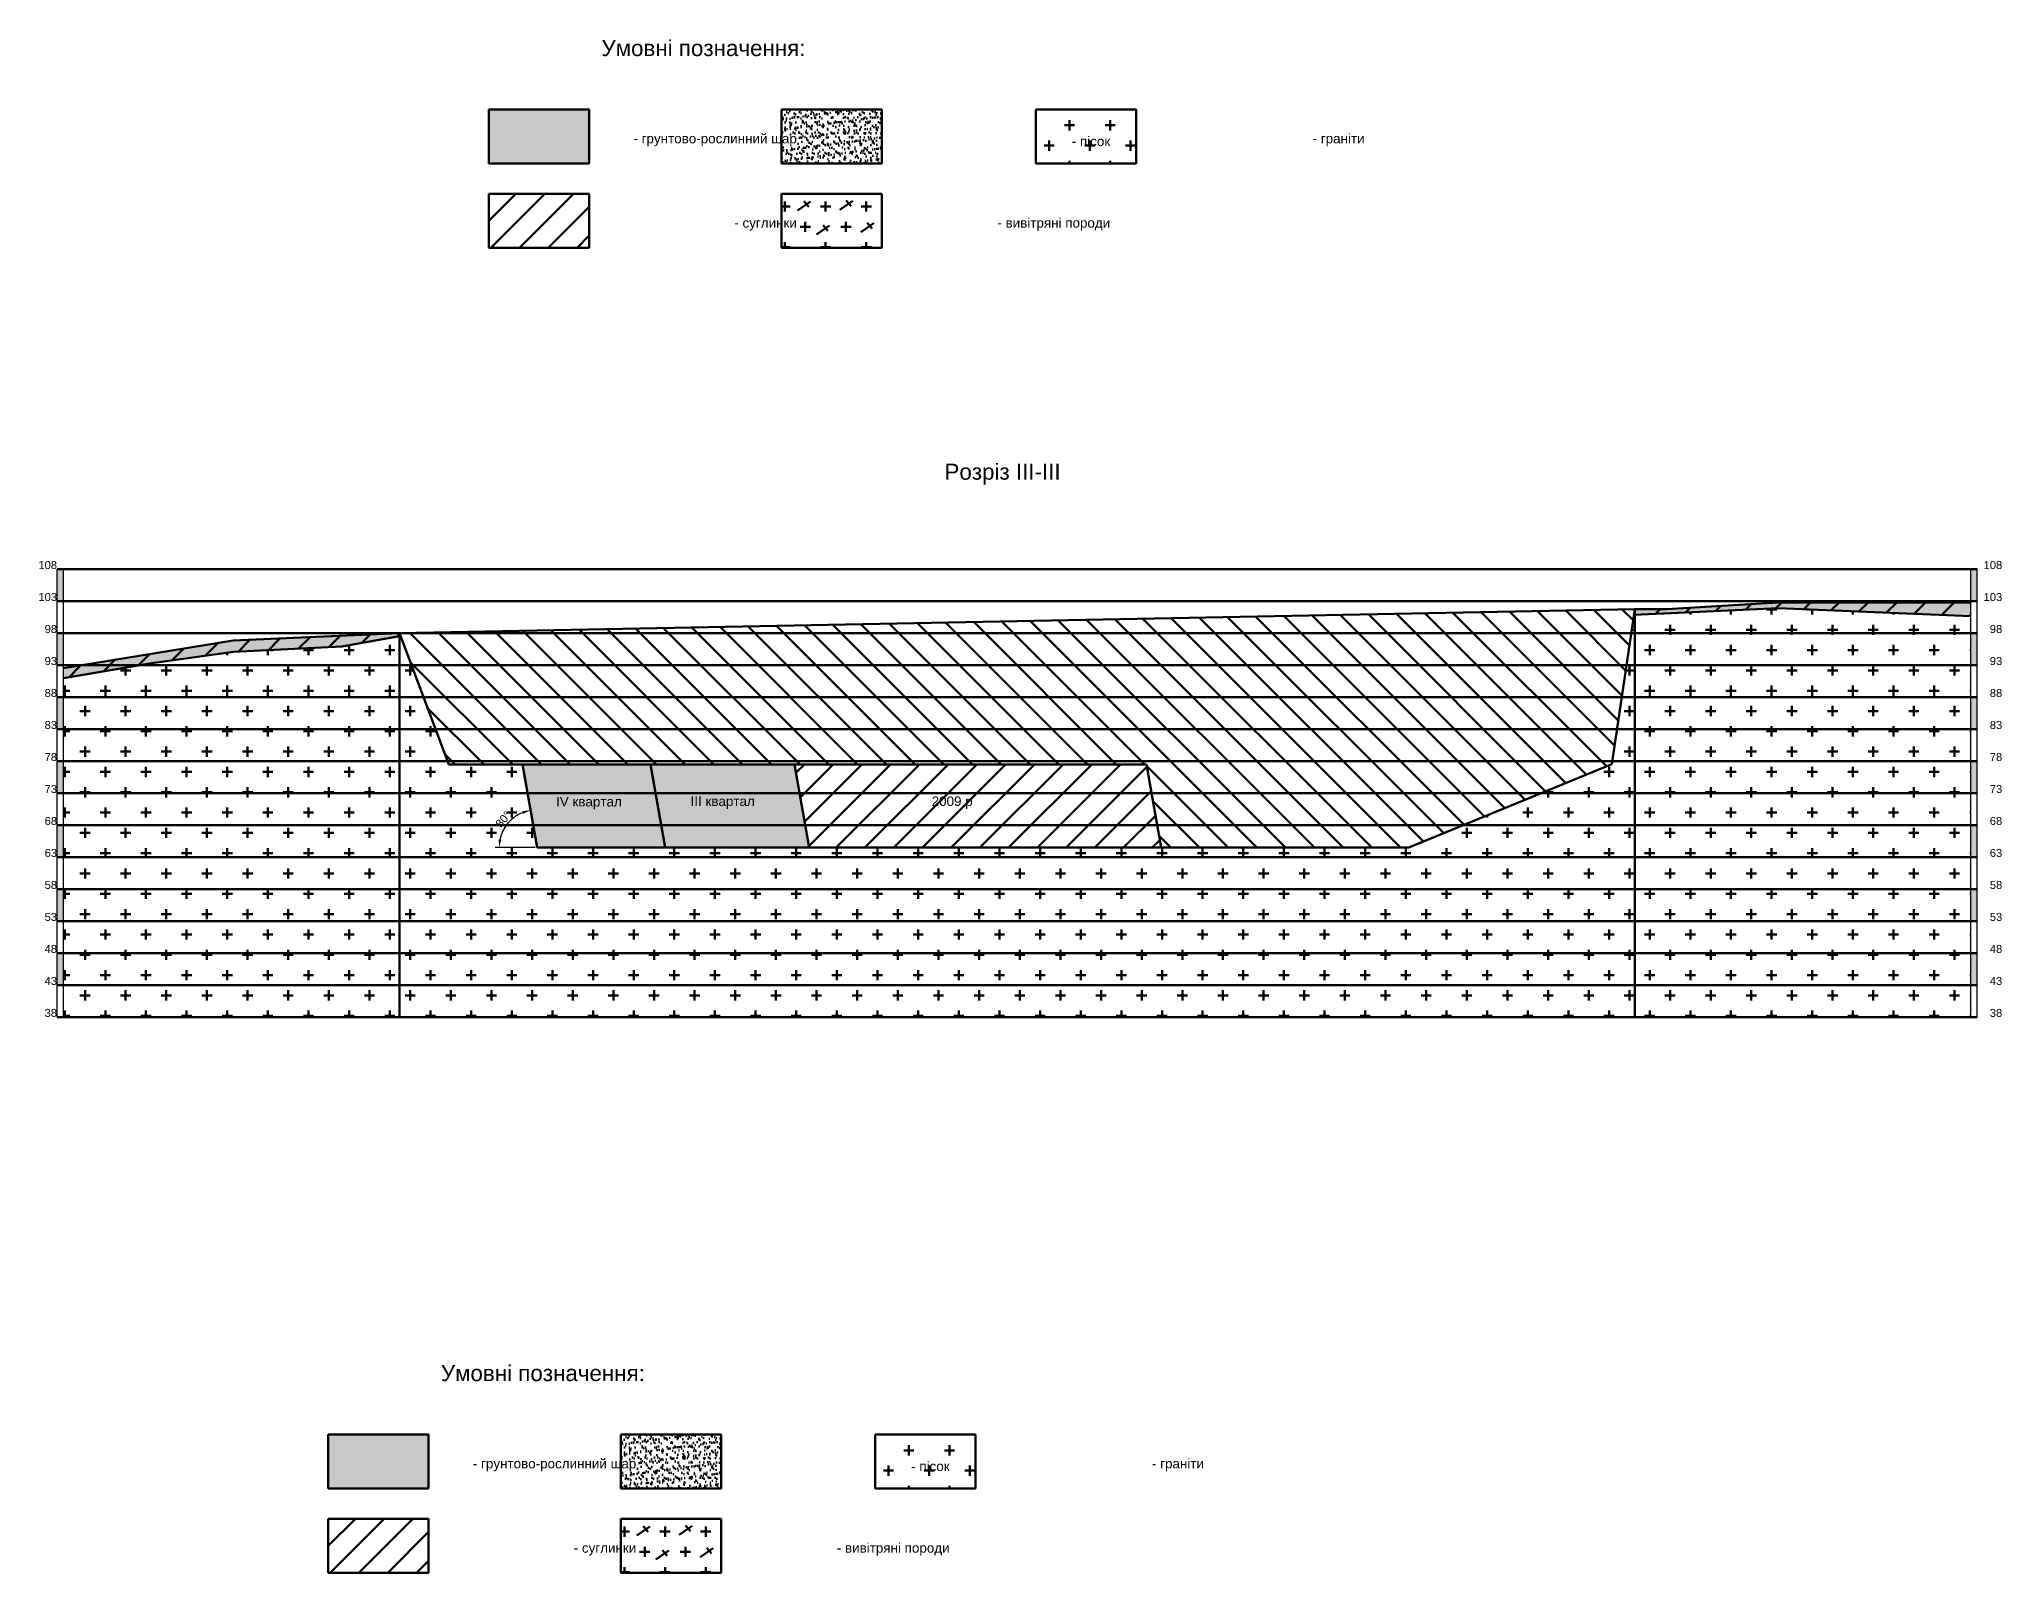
# Model space of a CAD drawing. Header units: millimetres. Extents: x 46 to 660, y -60 to 1067.
# Drawn here: x 46 to 660, y -60 to 420 of the extents above; entities that cross this region are included whole.
import ezdxf

# ---------------------------------------------------------------- set-up
doc = ezdxf.new("R2010")
doc.units = ezdxf.units.MM
for name, color, linetype, lineweight in [('Профиль', 160, 'Continuous', 100), ('Сетка', 254, 'Continuous', 50), ('Штриховка', 60, 'Continuous', 50)]:
    doc.layers.add(name, color=color, linetype=linetype, lineweight=lineweight)
doc.styles.get("Standard").update_dxf_attribs({"font": 'ARIAL.TTF'})
doc.dimstyles.new('ISO-25', dxfattribs={"dimtxt": 2.5, "dimasz": 2.5, "dimexe": 1.25, "dimexo": 0.625, "dimtad": 1, "dimtxsty": 'Standard', "dimcen": 2.5, "dimadec": 0, "dimazin": 0, "dimtfac": 1, "dimtmove": 0, "dimatfit": 3, "dimfxl": 0, "dimarcsym": 0})
pattern_1 = [(0, (-45.965, 246.8314), (6.35, 6.35), [3.175, -9.525]), (90, (-44.377, 245.244), (-6.35, 6.35), [3.175, -9.525])]
pattern_2 = [(0, (-96.15, -167.374), (6.35, 6.35), [3.175, -9.525]), (90, (-94.5626, -168.9613), (-6.35, 6.35), [3.175, -9.525])]

# ---------------------------------------------------------------- blocks, each defined once
blk = doc.blocks.new('*D1')
at = {"color": 0, "lineweight": -2, "transparency": 16777216}
blk.add_line((201.38, 167.09), (188.89, 167.09), dxfattribs=at)
blk.add_arc((202, 167.09), 11.86, 112.09954, 167.90046, dxfattribs=at)
at = {"color": 0, "transparency": 16777216}
for points in [[(197.42, 178.48), (197.65, 177.68), (199.94, 178.77)], [(190.82, 169.53), (189.99, 169.62), (190.14, 167.09)]]:
    blk.add_solid(points, dxfattribs=at)
at = {"layer": 'Defpoints', "color": 0, "transparency": 16777216}
for p in [(197.42, 193.09), (194.92, 176.6), (202, 167.09), (202, 167.09), (474.44, 167.09)]:
    blk.add_point(p, dxfattribs=at)
at = {"color": 0, "transparency": 16777216, "insert": (191.46, 175.94), "char_height": 2.5, "attachment_point": 5, "rotation": 50}
blk.add_mtext('80°', dxfattribs=at)

msp = doc.modelspace()

# ---------------------------------------------------------------- hatches: boundary and pattern name
h = msp.add_hatch(color=256)
h.dxf.hatch_style = 1
h.paths.add_polyline_path([(54, 254.138), (52, 254.138), (52, 244.138), (54, 244.138)])
h.paths.add_polyline_path([(54, 234.138), (52, 234.138), (52, 224.138), (54, 224.138)])
h.paths.add_polyline_path([(54, 214.138), (52, 214.138), (52, 204.138), (54, 204.138)])
h.paths.add_polyline_path([(54, 194.138), (52, 194.138), (52, 184.138), (54, 184.138)])
h.paths.add_polyline_path([(54, 174.138), (52, 174.138), (52, 164.138), (54, 164.138)])
h.paths.add_polyline_path([(54, 154.138), (52, 154.138), (52, 144.138), (54, 144.138)])
h.paths.add_polyline_path([(54, 134.138), (52, 134.138), (52, 124.138), (54, 124.138)])
h = msp.add_hatch(color=256)
h.dxf.hatch_style = 1
h.paths.add_polyline_path([(652, 254.138), (650, 254.138), (650, 244.138), (652, 244.138)])
h.paths.add_polyline_path([(652, 234.138), (650, 234.138), (650, 224.138), (652, 224.138)])
h.paths.add_polyline_path([(652, 214.138), (650, 214.138), (650, 204.138), (652, 204.138)])
h.paths.add_polyline_path([(652, 194.138), (650, 194.138), (650, 184.138), (652, 184.138)])
h.paths.add_polyline_path([(652, 174.138), (650, 174.138), (650, 164.138), (652, 164.138)])
h.paths.add_polyline_path([(652, 154.138), (650, 154.138), (650, 144.138), (652, 144.138)])
h.paths.add_polyline_path([(652, 134.138), (650, 134.138), (650, 124.138), (652, 124.138)])
at = {"layer": 'Штриховка'}
h = msp.add_hatch(color=91, dxfattribs=at)
h.dxf.hatch_style = 1
h.paths.add_polyline_path([(186.956, 397.819), (186.956, 380.982), (218.257, 380.982), (218.257, 397.819)])
h = msp.add_hatch(dxfattribs=at)
h.set_pattern_fill('AR-SAND', scale=0.05)
h.set_pattern_definition([(37.5, (-45.9647, 246.8314), (-0.080002, 2.447066), [0, -1.9304, 0, -2.159, 0, -2.06375]), (7.5, (-45.9647, 246.8314), (2.247616, 3.584126), [0, -1.0414, 0, -1.7399, 0, -0.66675]), (327.5, (-47.5268, 246.8314), (3.954962, 0.007186), [0, -0.635, 0, -2.286, 0, -2.9845]), (317.5, (-47.527, 246.8314), (3.817782, 1.114647), [0, -0.3175, 0, -1.4986, 0, -1.7145])])
h.paths.add_polyline_path([(278.402, 397.819), (278.402, 380.982), (309.704, 380.982), (309.704, 397.819)])
h = msp.add_hatch(dxfattribs=at)
h.set_pattern_fill('CROSS', color=256)
h.set_pattern_definition(pattern_1)
h.paths.add_polyline_path([(357.886, 397.819), (357.886, 380.982), (389.187, 380.982), (389.187, 397.819)])
h = msp.add_hatch(dxfattribs=at)
h.set_pattern_fill('LINE', scale=2, angle=45)
h.set_pattern_definition([(45, (-45.965, 246.8314), (-4.49013, 4.49013), [])])
h.paths.add_polyline_path([(186.956, 371.455), (186.956, 354.618), (218.257, 354.618), (218.257, 371.455)])
h = msp.add_hatch(dxfattribs=at)
h.set_pattern_fill('CROSS', color=256)
h.set_pattern_definition(pattern_1)
h.paths.add_polyline_path([(278.402, 371.455), (278.402, 354.618), (309.704, 354.618), (309.704, 371.455)])
at = {"layer": 'Штриховка', "transparency": 33554534}
h = msp.add_hatch(color=256, dxfattribs=at)
h.dxf.hatch_style = 1
h.paths.add_polyline_path([(78.077, 224.138), (60.132, 224.138), (54, 223.138), (54, 220.036)])
h.paths.add_polyline_path([(107.175, 228.265), (141.025, 229.991), (159, 233.149), (159, 234.138), (107.072, 231.793), (60.132, 224.138), (78.077, 224.138), (81.583, 224.735)])
h.paths.add_polyline_path([(589.845, 241.952), (650, 239.489), (650, 243.76), (589.845, 243.76), (555, 241.638), (545, 241.638), (545, 239.906), (556.255, 240.378)])
at = {"layer": 'Штриховка'}
h = msp.add_hatch(dxfattribs=at)
h.set_pattern_fill('LINE', scale=2, angle=45)
h.set_pattern_definition([(45, (0, -50.862), (-4.49013, 4.49013), [])])
h.paths.add_polyline_path([(159, 233.149), (159, 234.138), (107.072, 231.793), (60.132, 224.138), (78.077, 224.138), (81.583, 224.735), (107.175, 228.265), (141.025, 229.991)])
h.paths.add_polyline_path([(78.077, 224.138), (60.132, 224.138), (54, 223.138), (54, 220.036)])
h.paths.add_polyline_path([(650, 243.76), (589.845, 243.76), (555, 241.638), (545, 241.638), (545, 239.906), (556.255, 240.378), (589.845, 241.952), (650, 239.489)])
h = msp.add_hatch(dxfattribs=at)
h.set_pattern_fill('CROSS', color=256)
h.set_pattern_definition([(0, (2, 89.138), (6.35, 6.35), [3.175, -9.525]), (90, (3.5875, 87.5504), (-6.35, 6.35), [3.175, -9.525])])
h.paths.add_polyline_path([(159, 233.149), (141.025, 229.991), (107.175, 228.265), (81.583, 224.735), (78.077, 224.138), (159, 224.138)])
h.paths.add_polyline_path([(159, 224.138), (78.077, 224.138), (54, 220.036), (54, 214.138), (159, 214.138)])
h.paths.add_polyline_path([(159, 214.138), (54, 214.138), (54, 204.138), (159, 204.138)])
h.paths.add_polyline_path([(159, 204.138), (54, 204.138), (54, 194.138), (159, 194.138)])
h.paths.add_polyline_path([(159, 194.138), (54, 194.138), (54, 184.138), (159, 184.138)])
h.paths.add_polyline_path([(159, 184.138), (54, 184.138), (54, 174.138), (159, 174.138)])
h.paths.add_polyline_path([(159, 174.138), (54, 174.138), (54, 164.138), (159, 164.138)])
h.paths.add_polyline_path([(159, 164.138), (54, 164.138), (54, 154.138), (159, 154.138)])
h.paths.add_polyline_path([(159, 154.138), (54, 154.138), (54, 144.138), (159, 144.138)])
h.paths.add_polyline_path([(159, 144.138), (54, 144.138), (54, 134.138), (159, 134.138)])
h.paths.add_polyline_path([(159, 134.138), (54, 134.138), (54, 124.138), (159, 124.138)])
h.paths.add_polyline_path([(159, 124.138), (54, 124.138), (54, 114.138), (159, 114.138)])
h.paths.add_polyline_path([(159, 234.138), (159, 224.138), (162.755, 224.138)])
h.paths.add_polyline_path([(162.755, 224.138), (159, 224.138), (159, 214.138), (166.511, 214.138)])
h.paths.add_polyline_path([(166.511, 214.138), (159, 214.138), (159, 204.138), (170.266, 204.138)])
h.paths.add_polyline_path([(170.266, 204.138), (159, 204.138), (159, 194.138), (174.022, 194.138)])
h.paths.add_polyline_path([(197.415, 193.09), (174.415, 193.09), (174.022, 194.138), (159, 194.138), (159, 184.138), (198.994, 184.138)])
h.paths.add_polyline_path([(198.994, 184.138), (159, 184.138), (159, 174.138), (200.757, 174.138)])
h.paths.add_polyline_path([(200.757, 174.138), (159, 174.138), (159, 164.138), (545, 164.138), (545, 174.138), (491.589, 174.138), (474.437, 167.09), (202, 167.09)])
h.paths.add_polyline_path([(545, 164.138), (159, 164.138), (159, 154.138), (545, 154.138)])
h.paths.add_polyline_path([(545, 154.138), (159, 154.138), (159, 144.138), (545, 144.138)])
h.paths.add_polyline_path([(545, 144.138), (159, 144.138), (159, 134.138), (545, 134.138)])
h.paths.add_polyline_path([(545, 134.138), (159, 134.138), (159, 124.138), (545, 124.138)])
h.paths.add_polyline_path([(545, 124.138), (159, 124.138), (159, 114.138), (545, 114.138)])
h.paths.add_polyline_path([(650, 124.138), (545, 124.138), (545, 114.138), (650, 114.138)])
h.paths.add_polyline_path([(650, 134.138), (545, 134.138), (545, 124.138), (650, 124.138)])
h.paths.add_polyline_path([(650, 144.138), (545, 144.138), (545, 134.138), (650, 134.138)])
h.paths.add_polyline_path([(650, 154.138), (545, 154.138), (545, 144.138), (650, 144.138)])
h.paths.add_polyline_path([(650, 164.138), (545, 164.138), (545, 154.138), (650, 154.138)])
h.paths.add_polyline_path([(650, 174.138), (545, 174.138), (545, 164.138), (650, 164.138)])
h.paths.add_polyline_path([(650, 184.138), (545, 184.138), (545, 174.138), (650, 174.138)])
h.paths.add_polyline_path([(545, 184.138), (515.926, 184.138), (491.589, 174.138), (545, 174.138)])
h.paths.add_polyline_path([(545, 194.138), (538, 194.138), (537.854, 193.149), (515.926, 184.138), (545, 184.138)])
h.paths.add_polyline_path([(650, 194.138), (545, 194.138), (545, 184.138), (650, 184.138)])
h.paths.add_polyline_path([(650, 204.138), (545, 204.138), (545, 194.138), (650, 194.138)])
h.paths.add_polyline_path([(545, 204.138), (539.474, 204.138), (538, 194.138), (545, 194.138)])
h.paths.add_polyline_path([(545, 214.138), (540.947, 214.138), (539.474, 204.138), (545, 204.138)])
h.paths.add_polyline_path([(650, 214.138), (545, 214.138), (545, 204.138), (650, 204.138)])
h.paths.add_polyline_path([(650, 224.138), (545, 224.138), (545, 214.138), (650, 214.138)])
h.paths.add_polyline_path([(545, 224.138), (542.421, 224.138), (540.947, 214.138), (545, 214.138)])
h.paths.add_polyline_path([(650, 234.138), (545, 234.138), (545, 224.138), (650, 224.138)])
h.paths.add_polyline_path([(545, 234.138), (543.895, 234.138), (542.421, 224.138), (545, 224.138)])
h.paths.add_polyline_path([(650, 239.489), (589.845, 241.952), (556.255, 240.378), (545, 239.906), (545, 234.138), (650, 234.138)])
h.paths.add_polyline_path([(545, 239.906), (544.743, 239.896), (543.895, 234.138), (545, 234.138)])
h = msp.add_hatch(dxfattribs=at)
h.set_pattern_fill('LINE', scale=2, angle=135)
h.set_pattern_definition([(135, (2, 89.138), (-4.49013, -4.49013), [])])
h.paths.add_polyline_path([(545, 241.638), (159, 234.138), (543.895, 234.138)])
h.paths.add_polyline_path([(543.895, 234.138), (159, 234.138), (162.755, 224.138), (542.421, 224.138)])
h.paths.add_polyline_path([(542.421, 224.138), (162.755, 224.138), (166.511, 214.138), (540.947, 214.138)])
h.paths.add_polyline_path([(540.947, 214.138), (166.511, 214.138), (170.266, 204.138), (539.474, 204.138)])
h.paths.add_polyline_path([(539.474, 204.138), (170.266, 204.138), (174.022, 194.138), (538, 194.138)])
h.paths.add_polyline_path([(537.854, 193.149), (538, 194.138), (174.022, 194.138), (174.415, 193.09), (197.415, 193.09), (392.415, 193.09), (393.994, 184.138), (515.926, 184.138)])
h.paths.add_polyline_path([(515.926, 184.138), (393.994, 184.138), (395.757, 174.138), (491.589, 174.138)])
h.paths.add_polyline_path([(491.589, 174.138), (395.757, 174.138), (397, 167.09), (474.437, 167.09)])
at = {"layer": 'Штриховка', "true_color": 0xffc7d5}
h = msp.add_hatch(color=254, dxfattribs=at)
h.dxf.hatch_style = 1
h.paths.add_polyline_path([(237.415, 193.09), (197.415, 193.09), (198.994, 184.138), (238.994, 184.138)])
h.paths.add_polyline_path([(238.994, 184.138), (198.994, 184.138), (200.757, 174.138), (240.757, 174.138)])
h.paths.add_polyline_path([(240.757, 174.138), (200.757, 174.138), (202, 167.09), (242, 167.09)])
at = {"layer": 'Штриховка'}
h = msp.add_hatch(color=91, dxfattribs=at)
h.dxf.hatch_style = 1
h.paths.add_polyline_path([(282.415, 193.09), (237.415, 193.09), (238.994, 184.138), (283.994, 184.138)])
h.paths.add_polyline_path([(283.994, 184.138), (238.994, 184.138), (240.757, 174.138), (285.757, 174.138)])
h.paths.add_polyline_path([(285.757, 174.138), (240.757, 174.138), (242, 167.09), (287, 167.09)])
h = msp.add_hatch(dxfattribs=at)
h.set_pattern_fill('LINE', scale=2, angle=45)
h.set_pattern_definition([(45, (2, 89.138), (-4.49013, 4.49013), [])])
h.paths.add_polyline_path([(392.415, 193.09), (282.415, 193.09), (283.994, 184.138), (393.994, 184.138)])
h.paths.add_polyline_path([(393.994, 184.138), (283.994, 184.138), (285.757, 174.138), (395.757, 174.138)])
h.paths.add_polyline_path([(395.757, 174.138), (285.757, 174.138), (287, 167.09), (397, 167.09)])
h = msp.add_hatch(color=91, dxfattribs=at)
h.dxf.hatch_style = 1
h.paths.add_polyline_path([(136.771, -16.386), (136.771, -33.223), (168.072, -33.223), (168.072, -16.386)])
h = msp.add_hatch(dxfattribs=at)
h.set_pattern_fill('AR-SAND', scale=0.05)
h.set_pattern_definition([(37.5, (-96.15, -167.3738), (-0.080002, 2.447066), [0, -1.9304, 0, -2.159, 0, -2.06375]), (7.5, (-96.15, -167.3738), (2.247616, 3.584126), [0, -1.0414, 0, -1.7399, 0, -0.66675]), (327.5, (-97.7122, -167.3738), (3.954962, 0.007186), [0, -0.635, 0, -2.286, 0, -2.9845]), (317.5, (-97.712, -167.3738), (3.817782, 1.114647), [0, -0.3175, 0, -1.4986, 0, -1.7145])])
h.paths.add_polyline_path([(228.217, -16.386), (228.217, -33.223), (259.519, -33.223), (259.519, -16.386)])
h = msp.add_hatch(dxfattribs=at)
h.set_pattern_fill('CROSS', color=256)
h.set_pattern_definition(pattern_2)
h.paths.add_polyline_path([(307.7, -16.386), (307.7, -33.223), (339.002, -33.223), (339.002, -16.386)])
h = msp.add_hatch(dxfattribs=at)
h.set_pattern_fill('LINE', scale=2, angle=45)
h.set_pattern_definition([(45, (-96.15, -167.374), (-4.49013, 4.49013), [])])
h.paths.add_polyline_path([(136.771, -42.75), (136.771, -59.587), (168.072, -59.587), (168.072, -42.75)])
h = msp.add_hatch(dxfattribs=at)
h.set_pattern_fill('CROSS', color=256)
h.set_pattern_definition(pattern_2)
h.paths.add_polyline_path([(228.217, -42.75), (228.217, -59.587), (259.519, -59.587), (259.519, -42.75)])

# ---------------------------------------------------------------- linework, layer by layer
for p, q in [((52, 114.138), (52, 254.138)), ((54, 114.138), (54, 254.138)), ((650, 114.138), (650, 254.138)), ((652, 114.138), (652, 254.138))]:
    msp.add_line(p, q)
at = {"layer": 'Профиль'}
for p, q in [((159, 234.138), (545, 241.638)), ((545, 241.638), (537.854, 193.149)), ((545, 114.138), (545, 241.638)), ((545, 241.638), (555, 241.638)), ((555, 241.638), (589.845, 243.76)), ((589.845, 243.76), (650, 243.76)), ((107.072, 231.793), (159, 234.138)), ((159, 114.138), (159, 234.138)), ((174.415, 193.09), (159, 234.138)), ((54, 223.138), (107.072, 231.793)), ((197.415, 193.09), (174.415, 193.09)), ((392.415, 193.09), (197.415, 193.09)), ((202, 167.09), (197.415, 193.09)), ((242, 167.09), (237.415, 193.09)), ((287, 167.09), (282.415, 193.09)), ((397, 167.09), (392.415, 193.09)), ((474.437, 167.09), (537.854, 193.149)), ((474.437, 167.09), (202, 167.09)), ((159, 114.138), (545, 114.138))]:
    msp.add_line(p, q, dxfattribs=at)
at = {"layer": 'Сетка'}
for p, q in [((52, 254.138), (652, 254.138)), ((52, 244.138), (652, 244.138)), ((52, 234.138), (652, 234.138)), ((52, 224.138), (652, 224.138)), ((52, 214.138), (652, 214.138)), ((52, 204.138), (652, 204.138)), ((52, 194.138), (652, 194.138)), ((52, 184.138), (652, 184.138)), ((52, 174.138), (652, 174.138)), ((52, 164.138), (652, 164.138)), ((52, 154.138), (652, 154.138)), ((52, 144.138), (652, 144.138)), ((52, 134.138), (652, 134.138)), ((52, 124.138), (652, 124.138)), ((52, 114.138), (652, 114.138))]:
    msp.add_line(p, q, dxfattribs=at)
at = {"layer": 'Штриховка'}
for p, q in [((283.347, 366.288), (287.397, 369.069)), ((286.891, 367.426), (285.372, 369.195)), ((296.59, 366.474), (300.639, 369.255)), ((300.133, 367.612), (298.614, 369.382)), ((303.18, 359.519), (307.229, 362.3)), ((306.723, 360.656), (305.204, 362.426)), ((289.339, 358.786), (293.388, 361.568)), ((292.882, 359.924), (291.364, 361.694)), ((556.255, 240.378), (544.743, 239.896)), ((589.845, 241.952), (556.255, 240.378)), ((650, 239.489), (589.845, 241.952)), ((141.025, 229.991), (159, 233.149)), ((81.583, 224.735), (107.175, 228.265)), ((107.175, 228.265), (141.025, 229.991)), ((54, 220.036), (81.583, 224.735)), ((233.162, -47.917), (237.212, -45.136)), ((236.705, -46.78), (235.187, -45.01)), ((246.404, -47.731), (250.454, -44.95)), ((249.948, -46.593), (248.429, -44.824)), ((239.153, -55.419), (243.203, -52.638)), ((242.697, -54.281), (241.178, -52.511)), ((252.994, -54.687), (257.044, -51.906)), ((256.538, -53.549), (255.019, -51.779))]:
    msp.add_line(p, q, dxfattribs=at)
for points in [[(186.956, 397.819), (218.257, 397.819), (218.257, 380.982), (186.956, 380.982)], [(278.402, 397.819), (309.704, 397.819), (309.704, 380.982), (278.402, 380.982)], [(357.886, 397.819), (389.187, 397.819), (389.187, 380.982), (357.886, 380.982)], [(186.956, 371.455), (218.257, 371.455), (218.257, 354.618), (186.956, 354.618)], [(278.402, 371.455), (309.704, 371.455), (309.704, 354.618), (278.402, 354.618)], [(136.771, -16.386), (168.072, -16.386), (168.072, -33.223), (136.771, -33.223)], [(228.217, -16.386), (259.519, -16.386), (259.519, -33.223), (228.217, -33.223)], [(307.7, -16.386), (339.002, -16.386), (339.002, -33.223), (307.7, -33.223)], [(136.771, -42.75), (168.072, -42.75), (168.072, -59.587), (136.771, -59.587)], [(228.217, -42.75), (259.519, -42.75), (259.519, -59.587), (228.217, -59.587)]]:
    msp.add_lwpolyline(points, close=True, dxfattribs=at)

# ---------------------------------------------------------------- texts
at = {"attachment_point": 9}
for s, width, insert, char_height in [('- грунтово-рослинний шар', 60.27081, (283.186, 386.349), 3), ('- пісок', 67.72723, (381.106, 386.349), 3), ('- граніти', 67.72723, (460.589, 386.349), 3), ('- суглинки', 60.72651, (283.186, 359.985), 3), ('- вивітряні породи', 67.72723, (381.106, 359.985), 3), ('108', 7.85278, (52, 254.138), 2.5), ('108', 7.85278, (659.853, 254.138), 2.5), ('103', 7.85278, (52, 244.138), 2.5), ('103', 7.85278, (659.853, 244.138), 2.5), ('98', 7.85278, (52, 234.138), 2.5), ('98', 7.85278, (659.853, 234.138), 2.5), ('93', 7.85278, (52, 224.138), 2.5), ('93', 7.85278, (659.853, 224.138), 2.5), ('88', 7.85278, (52, 214.138), 2.5), ('88', 7.85278, (659.853, 214.138), 2.5), ('83', 7.85278, (52, 204.138), 2.5), ('83', 7.85278, (659.853, 204.138), 2.5), ('78', 7.85278, (52, 194.138), 2.5), ('78', 7.85278, (659.853, 194.138), 2.5), ('73', 7.85278, (52, 184.138), 2.5), ('73', 7.85278, (659.853, 184.138), 2.5), ('IV квартал', 22.26289, (228.479, 179.061), 3), ('ІІІ квартал', 23.70586, (270.043, 179.186), 3), ('2009 р', 14.49084, (338.13, 179.186), 3), ('68', 7.85278, (52, 174.138), 2.5), ('68', 7.85278, (659.853, 174.138), 2.5), ('63', 7.85278, (52, 164.138), 2.5), ('63', 7.85278, (659.853, 164.138), 2.5), ('58', 7.85278, (52, 154.138), 2.5), ('58', 7.85278, (659.853, 154.138), 2.5), ('53', 7.85278, (52, 144.138), 2.5), ('53', 7.85278, (659.853, 144.138), 2.5), ('48', 7.85278, (52, 134.138), 2.5), ('48', 7.85278, (659.853, 134.138), 2.5), ('43', 7.85278, (52, 124.138), 2.5), ('43', 7.85278, (659.853, 124.138), 2.5), ('38', 7.85278, (52, 114.138), 2.5), ('38', 7.85278, (659.853, 114.138), 2.5), ('- грунтово-рослинний шар', 60.27081, (233.001, -27.856), 3), ('- граніти', 67.72723, (410.404, -27.856), 3), ('- пісок', 67.72723, (330.921, -27.856), 3), ('- суглинки', 60.72651, (233.001, -54.22), 3), ('- вивітряні породи', 67.72723, (330.921, -54.22), 3)]:
    msp.add_mtext_dynamic_manual_height_columns(s, width=width, gutter_width=12.5, heights=[0], dxfattribs=dict(at, insert=insert, char_height=char_height))
at = {"layer": 'Штриховка', "char_height": 5, "width": 112.06902, "attachment_point": 1}
for s, insert in [('Умовні позначення:', (222.132, 419.523)), ('Розріз ІІІ-ІІІ', (329.315, 287.097)), ('Умовні позначення:', (171.946, 5.318))]:
    msp.add_mtext(s, dxfattribs=dict(at, insert=insert))

# ---------------------------------------------------------------- dimensions: what is measured, and where the dimension line sits
dim = msp.add_angular_dim_2l(base=(194.917, 176.603), line1=((474.437, 167.09), (202, 167.09)), line2=((202, 167.09), (197.415, 193.09)), dimstyle='ISO-25')
dim.commit()
dim.dimension.update_dxf_attribs({"geometry": '*D1', "text_midpoint": (191.458, 175.936)})

doc.saveas('drawing.dxf')
